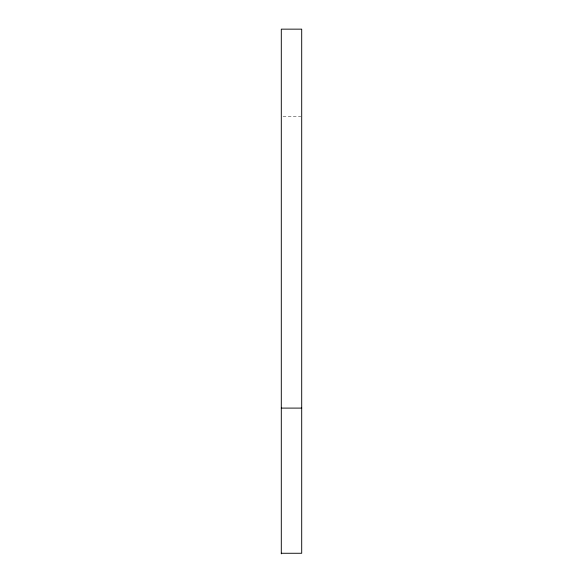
<?xml version="1.0" encoding="UTF-8"?>
<svg xmlns="http://www.w3.org/2000/svg" width="583" height="583" viewBox="0 0 583 583"><rect width="100%" height="100%" fill="white"/><g stroke="black" fill="none" stroke-linecap="round" stroke-linejoin="round"><path stroke-width="0.44" stroke-dasharray="2.92 2.19" d="M283.068 116.6L300.813 116.6"/><path stroke-width="0.87" d="M281.298 408.1L301.702 408.1M281.298 553.267L301.702 553.267L301.702 29.15L281.298 29.15L281.298 553.85"/></g></svg>
